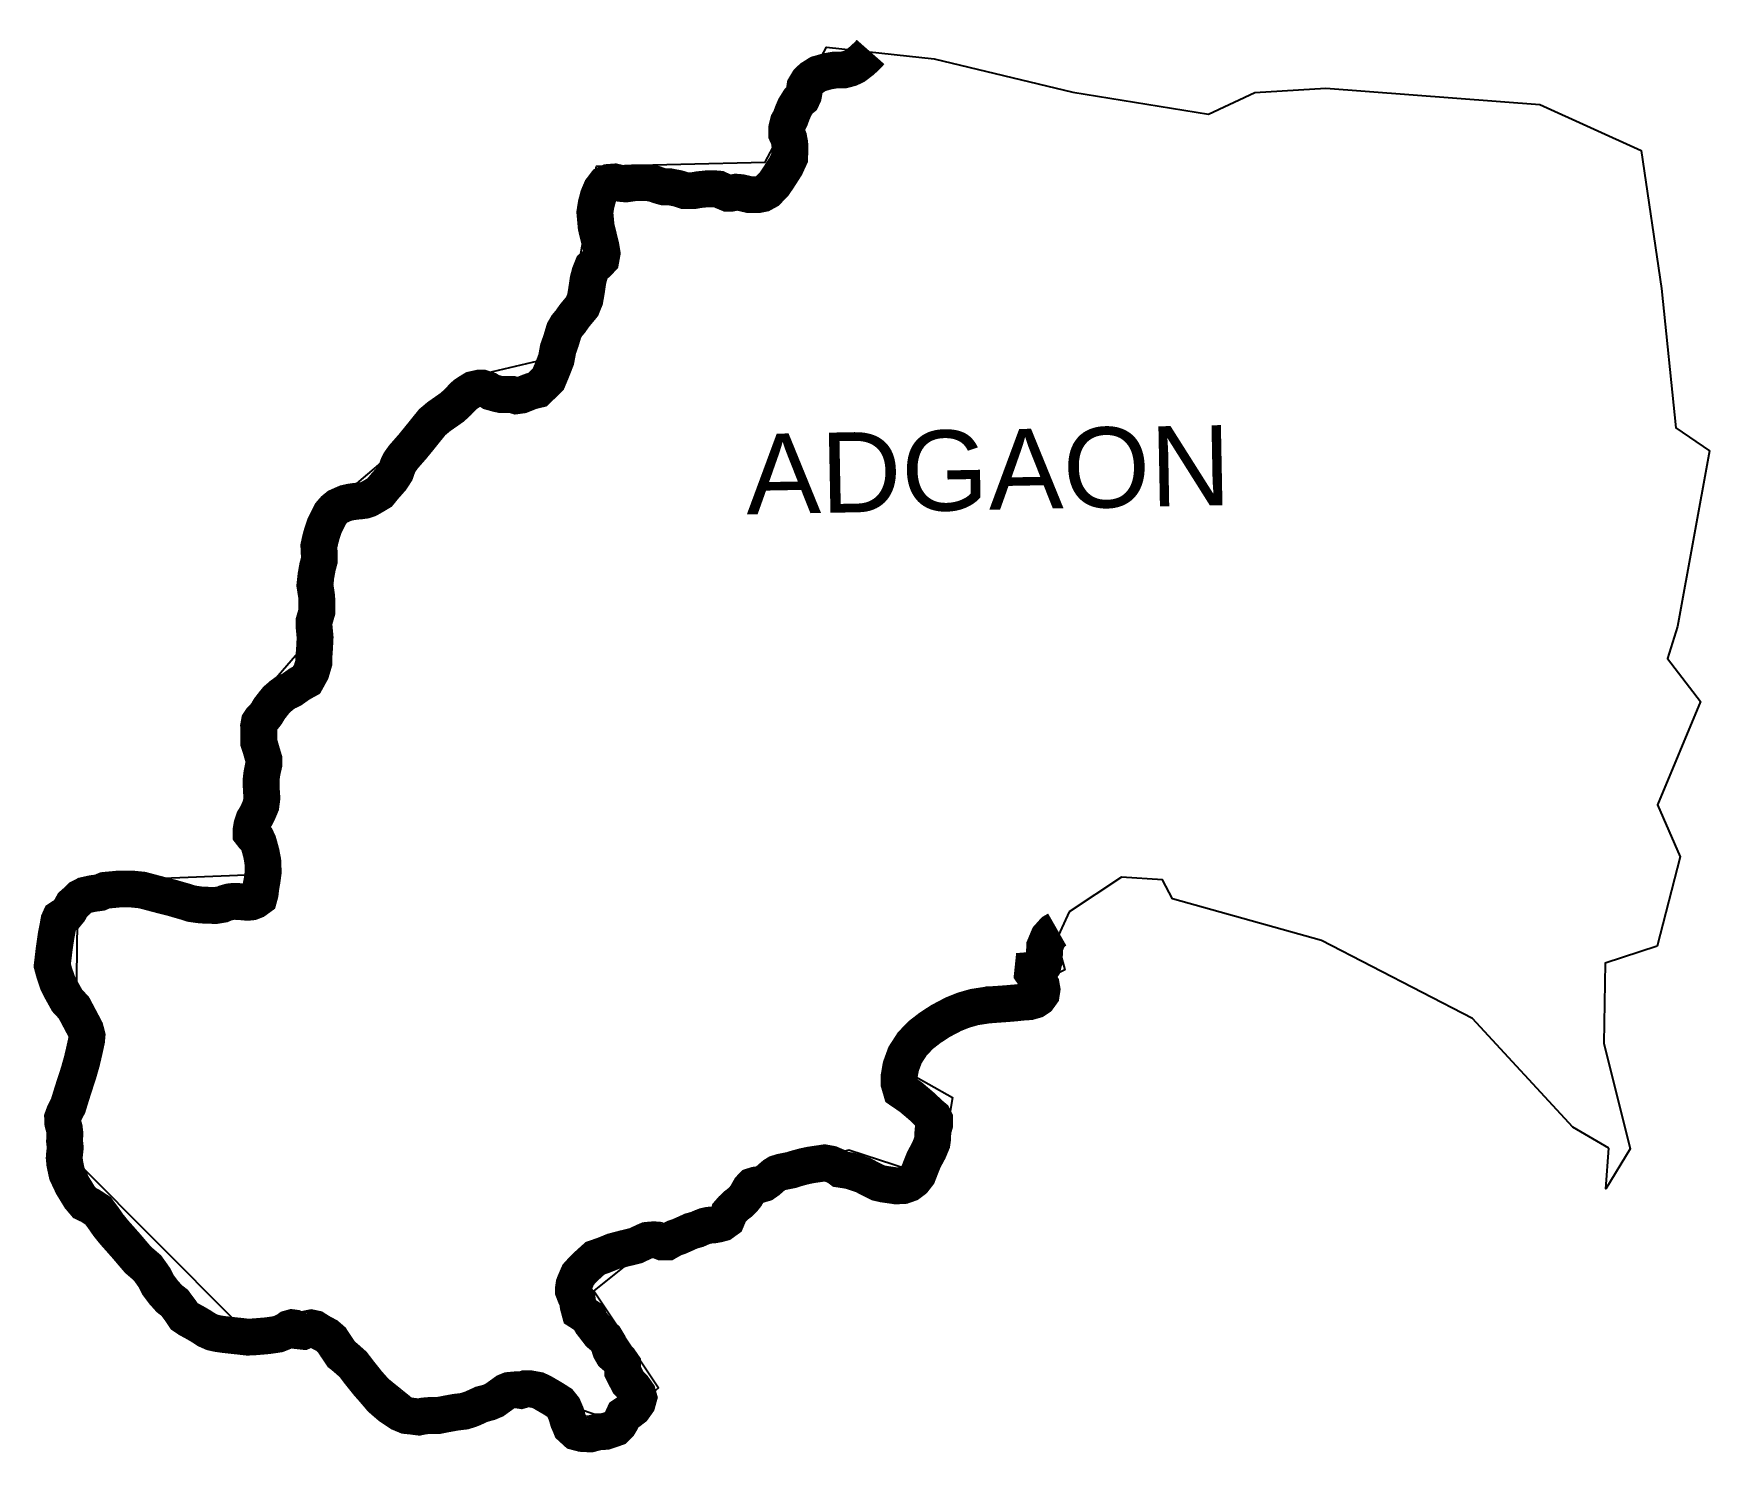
# Model space of a CAD drawing. Header units: metres. Extents: x 281236 to 283510, y 2015409 to 2017334.
import ezdxf

# ---------------------------------------------------------------- set-up
doc = ezdxf.new("R2010")
doc.units = ezdxf.units.M
for name, color, linetype in [('NATURALLY PROTECTED', 3, 'Continuous'), ('village', 4, 'Continuous'), ('VILLAGE NAME', 250, 'Continuous')]:
    doc.layers.add(name, color=color, linetype=linetype)
doc.styles.get("Standard").update_dxf_attribs({"font": 'simplex.shx'})

msp = doc.modelspace()

# ---------------------------------------------------------------- linework, layer by layer
at = {"layer": 'NATURALLY PROTECTED', "flags": 128}
msp.add_lwpolyline([(282371.8, 2017308.7, 50, 50, 0), (282368.9, 2017305.4, 50, 50, 0), (282360.6, 2017297.4, 50, 50, 0), (282350.6, 2017289.7, 50, 50, 0), (282344, 2017286.6, 50, 50, 0), (282334.9, 2017284.2, 50, 50, 0), (282323.4, 2017284.2, 50, 50, 0), (282313.7, 2017282.5, 50, 50, 0), (282300.8, 2017278.9, 50, 50, 0), (282291.9, 2017273.3, 50, 50, 0), (282286.9, 2017268.5, 50, 50, 0), (282282.7, 2017261.5, 50, 50, 0), (282281.6, 2017254.5, 50, 50, 0), (282280.7, 2017249.9, 50, 50, 0), (282278.7, 2017245.6, 50, 50, 0), (282274.2, 2017242, 50, 50, 0), (282269, 2017233.7, 50, 50, 0), (282265.4, 2017225.2, 50, 50, 0), (282262.9, 2017218.3, 50, 50, 0), (282260.1, 2017213.3, 50, 50, 0), (282257.9, 2017204.3, 50, 50, 0), (282257.9, 2017197.8, 50, 50, 0), (282260.8, 2017191.4, 50, 50, 0), (282262, 2017185, 50, 50, 0), (282262.5, 2017179.9, 50, 50, 0), (282262, 2017165.3, 50, 50, 0), (282256.8, 2017153.9, 50, 50, 0), (282247, 2017138.6, 50, 50, 0), (282241.2, 2017130, 50, 50, 0), (282231.8, 2017120.1, 50, 50, 0), (282225.1, 2017116.4, 50, 50, 0), (282218.1, 2017115, 50, 50, 0), (282208.1, 2017115, 50, 50, 0), (282195.5, 2017117.9, 50, 50, 0), (282189.1, 2017118.4, 50, 50, 0), (282182.9, 2017117.2, 50, 50, 0), (282177.7, 2017117.2, 50, 50, 0), (282171.5, 2017119.8, 50, 50, 0), (282165.4, 2017122.6, 50, 50, 0), (282159.3, 2017123.1, 50, 50, 0), (282150.7, 2017123.1, 50, 50, 0), (282138.3, 2017121.8, 50, 50, 0), (282131.1, 2017120.5, 50, 50, 0), (282119.8, 2017120.5, 50, 50, 0), (282110.6, 2017123.5, 50, 50, 0), (282099.2, 2017125.7, 50, 50, 0), (282091.1, 2017125.7, 50, 50, 0), (282084.3, 2017127.6, 50, 50, 0), (282078.3, 2017129.8, 50, 50, 0), (282069.9, 2017131.4, 50, 50, 0), (282051.7, 2017131.4, 50, 50, 0), (282039.7, 2017129.7, 50, 50, 0), (282032.8, 2017130.3, 50, 50, 0), (282024.6, 2017132.3, 50, 50, 0), (282016.8, 2017131.7, 50, 50, 0), (282011.7, 2017129.3, 50, 50, 0), (282006.2, 2017122.1, 50, 50, 0), (282002.2, 2017112.7, 50, 50, 0), (281999.3, 2017101.7, 50, 50, 0), (281997.6, 2017090.9, 50, 50, 0), (281999.4, 2017071.3, 50, 50, 0), (282005.8, 2017045.1, 50, 50, 0), (282007.4, 2017035.6, 50, 50, 0), (282005.9, 2017027.4, 50, 50, 0), (282001, 2017022.2, 50, 50, 0), (281994.1, 2017016.6, 50, 50, 0), (281990.9, 2017008.7, 50, 50, 0), (281988.4, 2016999.4, 50, 50, 0), (281986, 2016983.1, 50, 50, 0), (281984.2, 2016973, 50, 50, 0), (281980.3, 2016963.4, 50, 50, 0), (281970.2, 2016951.2, 50, 50, 0), (281964.4, 2016943, 50, 50, 0), (281959.5, 2016937.1, 50, 50, 0), (281955.8, 2016930.7, 50, 50, 0), (281951.7, 2016917, 50, 50, 0), (281947.7, 2016905.7, 50, 50, 0), (281945.1, 2016891.5, 50, 50, 0), (281940, 2016878.4, 50, 50, 0), (281934.3, 2016864.7, 50, 50, 0), (281924.8, 2016855.4, 50, 50, 0), (281919.7, 2016850.5, 50, 50, 0), (281911.4, 2016848.5, 50, 50, 0), (281906.2, 2016846.5, 50, 50, 0), (281897.6, 2016843.1, 50, 50, 0), (281890.9, 2016842.2, 50, 50, 0), (281885.2, 2016844, 50, 50, 0), (281869.8, 2016844, 50, 50, 0), (281865.6, 2016844.9, 50, 50, 0), (281856.6, 2016847.4, 50, 50, 0), (281852.5, 2016850.2, 50, 50, 0), (281845.2, 2016852.5, 50, 50, 0), (281840.5, 2016852.5, 50, 50, 0), (281832.4, 2016850.7, 50, 50, 0), (281828.4, 2016848.3, 50, 50, 0), (281821.5, 2016843.8, 50, 50, 0), (281817.1, 2016839.5, 50, 50, 0), (281811.9, 2016833.9, 50, 50, 0), (281804.1, 2016826.7, 50, 50, 0), (281797.4, 2016822, 50, 50, 0), (281785.8, 2016813.9, 50, 50, 0), (281776.9, 2016806.4, 50, 50, 0), (281770.3, 2016798.3, 50, 50, 0), (281761.8, 2016787.7, 50, 50, 0), (281750.4, 2016773.7, 50, 50, 0), (281737.8, 2016759.3, 50, 50, 0), (281732.8, 2016752.3, 50, 50, 0), (281730.4, 2016747.5, 50, 50, 0), (281727.2, 2016738.5, 50, 50, 0), (281721.3, 2016729.5, 50, 50, 0), (281711.5, 2016718.4, 50, 50, 0), (281705.5, 2016711, 50, 50, 0), (281697, 2016705.9, 50, 50, 0), (281690.4, 2016702.2, 50, 50, 0), (281685.2, 2016700.4, 50, 50, 0), (281680, 2016699.7, 50, 50, 0), (281672.6, 2016699, 50, 50, 0), (281666.3, 2016698.1, 50, 50, 0), (281659.5, 2016696.6, 50, 50, 0), (281654.3, 2016694.3, 50, 50, 0), (281648.6, 2016691.8, 50, 50, 0), (281643.7, 2016687.8, 50, 50, 0), (281638.8, 2016682.1, 50, 50, 0), (281635.3, 2016675.1, 50, 50, 0), (281630.6, 2016665.7, 50, 50, 0), (281627.3, 2016655.8, 50, 50, 0), (281624.9, 2016647, 50, 50, 0), (281623, 2016638.1, 50, 50, 0), (281623.6, 2016625.9, 50, 50, 0), (281623.6, 2016619, 50, 50, 0), (281621.2, 2016610.1, 50, 50, 0), (281619, 2016597.9, 50, 50, 0), (281617.6, 2016585, 50, 50, 0), (281619.7, 2016572.1, 50, 50, 0), (281620.2, 2016566.2, 50, 50, 0), (281620.2, 2016549, 50, 50, 0), (281618.1, 2016541.7, 50, 50, 0), (281616.4, 2016536, 50, 50, 0), (281616.4, 2016530, 50, 50, 0), (281617.9, 2016514.4, 50, 50, 0), (281617.3, 2016502.3, 50, 50, 0), (281616.1, 2016485.1, 50, 50, 0), (281616.1, 2016479.8, 50, 50, 0), (281612.6, 2016468, 50, 50, 0), (281606.2, 2016456.4, 50, 50, 0), (281602.2, 2016454.2, 50, 50, 0), (281595.8, 2016450.5, 50, 50, 0), (281586.5, 2016443.8, 50, 50, 0), (281577.7, 2016439.6, 50, 50, 0), (281572.2, 2016435.6, 50, 50, 0), (281565.5, 2016429.8, 50, 50, 0), (281561.8, 2016425.2, 50, 50, 0), (281555.8, 2016417.5, 50, 50, 0), (281552.1, 2016411.2, 50, 50, 0), (281548.8, 2016406.9, 50, 50, 0), (281544.6, 2016402.8, 50, 50, 0), (281542.2, 2016399.2, 50, 50, 0), (281541.2, 2016393.7, 50, 50, 0), (281541.5, 2016386.2, 50, 50, 0), (281541.5, 2016371.4, 50, 50, 0), (281543.6, 2016365.3, 50, 50, 0), (281546.2, 2016356.2, 50, 50, 0), (281548.5, 2016348.6, 50, 50, 0), (281548.5, 2016342.8, 50, 50, 0), (281546.9, 2016335.9, 50, 50, 0), (281545.6, 2016329.4, 50, 50, 0), (281544.6, 2016321.1, 50, 50, 0), (281544.6, 2016314.6, 50, 50, 0), (281545, 2016306.3, 50, 50, 0), (281545.7, 2016296.7, 50, 50, 0), (281544.4, 2016286.7, 50, 50, 0), (281540.1, 2016276.6, 50, 50, 0), (281537.5, 2016271.6, 50, 50, 0), (281534.7, 2016267.1, 50, 50, 0), (281532.1, 2016259.4, 50, 50, 0), (281531.1, 2016253.3, 50, 50, 0), (281531.1, 2016248.5, 50, 50, 0), (281534.2, 2016244.5, 50, 50, 0), (281538.8, 2016240.4, 50, 50, 0), (281540.9, 2016235.9, 50, 50, 0), (281542.3, 2016231, 50, 50, 0), (281544.8, 2016221.7, 50, 50, 0), (281546.9, 2016210.7, 50, 50, 0), (281547.5, 2016196.3, 50, 50, 0), (281545.9, 2016184.4, 50, 50, 0), (281544.6, 2016177.4, 50, 50, 0), (281543.3, 2016166.9, 50, 50, 0), (281541.8, 2016161.4, 50, 50, 0), (281536.3, 2016157.4, 50, 50, 0), (281531.4, 2016155.5, 50, 50, 0), (281526.1, 2016155, 50, 50, 0), (281516, 2016155.9, 50, 50, 0), (281507.8, 2016156.3, 50, 50, 0), (281501.8, 2016155.6, 50, 50, 0), (281496, 2016153.9, 50, 50, 0), (281492, 2016152.2, 50, 50, 0), (281482.5, 2016150.6, 50, 50, 0), (281463.2, 2016151.3, 50, 50, 0), (281450.2, 2016153.1, 50, 50, 0), (281441.8, 2016155.8, 50, 50, 0), (281431, 2016158.9, 50, 50, 0), (281423.4, 2016161.1, 50, 50, 0), (281412.2, 2016163.9, 50, 50, 0), (281401.5, 2016166.7, 50, 50, 0), (281383.1, 2016171.6, 50, 50, 0), (281369, 2016173, 50, 50, 0), (281352, 2016173, 50, 50, 0), (281332.8, 2016171.2, 50, 50, 0), (281325.8, 2016168.2, 50, 50, 0), (281315.7, 2016166.8, 50, 50, 0), (281305.3, 2016164.5, 50, 50, 0), (281299.2, 2016161.4, 50, 50, 0), (281295, 2016157.1, 50, 50, 0), (281288.8, 2016151.7, 50, 50, 0), (281284.5, 2016143.9, 50, 50, 0), (281280, 2016138.3, 50, 50, 0), (281275.4, 2016135.8, 50, 50, 0), (281271.8, 2016133.4, 50, 50, 0), (281270.1, 2016129.6, 50, 50, 0), (281268.9, 2016122.7, 50, 50, 0), (281266.4, 2016109.9, 50, 50, 0), (281263.7, 2016091.3, 50, 50, 0), (281261.1, 2016069.4, 50, 50, 0), (281263.9, 2016059.2, 50, 50, 0), (281268.6, 2016045.4, 50, 50, 0), (281272.6, 2016037.5, 50, 50, 0), (281281.3, 2016021.8, 50, 50, 0), (281290.5, 2016011.9, 50, 50, 0), (281300.8, 2015992.5, 50, 50, 0), (281306.2, 2015982.2, 50, 50, 0), (281308.3, 2015974, 50, 50, 0), (281307.7, 2015967.6, 50, 50, 0), (281304.7, 2015953.9, 50, 50, 0), (281301.3, 2015939.3, 50, 50, 0), (281296.9, 2015923.8, 50, 50, 0), (281289.1, 2015899.8, 50, 50, 0), (281282.6, 2015878.8, 50, 50, 0), (281277.4, 2015868.7, 50, 50, 0), (281275.2, 2015862.6, 50, 50, 0), (281275.5, 2015855.4, 50, 50, 0), (281277.5, 2015848, 50, 50, 0), (281278.3, 2015841.2, 50, 50, 0), (281277.8, 2015830.9, 50, 50, 0), (281278.8, 2015822, 50, 50, 0), (281277.9, 2015814.6, 50, 50, 0), (281277.4, 2015808.1, 50, 50, 0), (281278.1, 2015800.6, 50, 50, 0), (281281, 2015787, 50, 50, 0), (281288.3, 2015771.4, 50, 50, 0), (281298.5, 2015754.7, 50, 50, 0), (281305.1, 2015746.9, 50, 50, 0), (281312.7, 2015743.3, 50, 50, 0), (281323.2, 2015736.5, 50, 50, 0), (281330.3, 2015727, 50, 50, 0), (281337.3, 2015716.9, 50, 50, 0), (281345.1, 2015707.3, 50, 50, 0), (281361.1, 2015689.2, 50, 50, 0), (281377.6, 2015669.9, 50, 50, 0), (281390.4, 2015658.9, 50, 50, 0), (281399.7, 2015645.8, 50, 50, 0), (281404.9, 2015635.6, 50, 50, 0), (281412.1, 2015626, 50, 50, 0), (281419.9, 2015617.3, 50, 50, 0), (281427.2, 2015611.6, 50, 50, 0), (281435.5, 2015600.5, 50, 50, 0), (281440.3, 2015593.3, 50, 50, 0), (281446.4, 2015589.2, 50, 50, 0), (281453.2, 2015585.6, 50, 50, 0), (281462.1, 2015580.5, 50, 50, 0), (281470.9, 2015574.8, 50, 50, 0), (281478.5, 2015571.4, 50, 50, 0), (281485.7, 2015569.8, 50, 50, 0), (281493.8, 2015568.6, 50, 50, 0), (281504.6, 2015567.4, 50, 50, 0), (281515.8, 2015566.2, 50, 50, 0), (281526.3, 2015565, 50, 50, 0), (281535.3, 2015565.4, 50, 50, 0), (281553.1, 2015566.9, 50, 50, 0), (281560.2, 2015567.9, 50, 50, 0), (281567.4, 2015569, 50, 50, 0), (281574, 2015571.6, 50, 50, 0), (281579.9, 2015574.6, 50, 50, 0), (281582.7, 2015576.7, 50, 50, 0), (281586.6, 2015577.8, 50, 50, 0), (281589.6, 2015577.4, 50, 50, 0), (281593.9, 2015575.4, 50, 50, 0), (281596.4, 2015573.5, 50, 50, 0), (281601.9, 2015572.9, 50, 50, 0), (281605.8, 2015574.6, 50, 50, 0), (281609, 2015576.8, 50, 50, 0), (281612.5, 2015577.5, 50, 50, 0), (281617.7, 2015576.4, 50, 50, 0), (281623.8, 2015572.4, 50, 50, 0), (281633.9, 2015567, 50, 50, 0), (281640.3, 2015561.5, 50, 50, 0), (281646.5, 2015552.1, 50, 50, 0), (281653.6, 2015541.6, 50, 50, 0), (281655.7, 2015540, 50, 50, 0), (281660.1, 2015536.3, 50, 50, 0), (281669.5, 2015528, 50, 50, 0), (281677.4, 2015517.6, 50, 50, 0), (281689.1, 2015502.9, 50, 50, 0), (281697.3, 2015493.6, 50, 50, 0), (281707.5, 2015481.6, 50, 50, 0), (281719.3, 2015471.4, 50, 50, 0), (281733, 2015462.2, 50, 50, 0), (281741.6, 2015458.6, 50, 50, 0), (281749.4, 2015457.8, 50, 50, 0), (281758.6, 2015456.6, 50, 50, 0), (281765.2, 2015458, 50, 50, 0), (281772.4, 2015458.6, 50, 50, 0), (281784.8, 2015458.6, 50, 50, 0), (281795.5, 2015460.7, 50, 50, 0), (281808.7, 2015463.1, 50, 50, 0), (281820.4, 2015464.5, 50, 50, 0), (281828.9, 2015467.2, 50, 50, 0), (281833.9, 2015469.3, 50, 50, 0), (281844.1, 2015474, 50, 50, 0), (281853.9, 2015476.5, 50, 50, 0), (281861.2, 2015479.6, 50, 50, 0), (281861.2, 2015479.6, 50, 50, 0), (281865.3, 2015482.6, 50, 50, 0), (281876.7, 2015490.8, 50, 50, 0), (281881.3, 2015492.7, 50, 50, 0), (281889.2, 2015493.4, 50, 50, 0), (281892.8, 2015493.4, 50, 50, 0), (281897.1, 2015492.7, 50, 50, 0), (281900.6, 2015493.7, 50, 50, 0), (281903.6, 2015494.9, 50, 50, 0), (281909.6, 2015494.9, 50, 50, 0), (281920, 2015493, 50, 50, 0), (281926.7, 2015489.8, 50, 50, 0), (281933.6, 2015485.8, 50, 50, 0), (281941.1, 2015481.4, 50, 50, 0), (281950, 2015475.7, 50, 50, 0), (281954.9, 2015469.6, 50, 50, 0), (281958.8, 2015460.5, 50, 50, 0), (281961.4, 2015451.5, 50, 50, 0), (281964.4, 2015444.7, 50, 50, 0), (281965.1, 2015442.9, 50, 50, 0), (281972.2, 2015436.4, 50, 50, 0), (281980.2, 2015434.3, 50, 50, 0), (281991.4, 2015433.7, 50, 50, 0), (282002.3, 2015436.6, 50, 50, 0), (282011.8, 2015437.1, 50, 50, 0), (282025.4, 2015441.7, 50, 50, 0), (282030.7, 2015447, 50, 50, 0), (282033.2, 2015451.2, 50, 50, 0), (282037, 2015459.4, 50, 50, 0), (282044, 2015464.1, 50, 50, 0), (282049.9, 2015468.6, 50, 50, 0), (282055.3, 2015476.2, 50, 50, 0), (282057.2, 2015483.1, 50, 50, 0), (282055.8, 2015488.2, 50, 50, 0), (282049.6, 2015497, 50, 50, 0), (282042.9, 2015503.6, 50, 50, 0), (282035.3, 2015518.6, 50, 50, 0), (282035.3, 2015527.9, 50, 50, 0), (282031.2, 2015533.8, 50, 50, 0), (282027.8, 2015536.9, 50, 50, 0), (282022, 2015541.9, 50, 50, 0), (282018.8, 2015547.5, 50, 50, 0), (282016.2, 2015555.9, 50, 50, 0), (282011.7, 2015563.4, 50, 50, 0), (282003.9, 2015569.8, 50, 50, 0), (281993.5, 2015583.3, 50, 50, 0), (281993, 2015583.9, 50, 50, 0), (281988.5, 2015592.3, 50, 50, 0), (281977.1, 2015599.6, 50, 50, 0), (281974.9, 2015607.8, 50, 50, 0), (281973.7, 2015616.2, 50, 50, 0), (281970.9, 2015621.6, 50, 50, 0), (281968.7, 2015627.3, 50, 50, 0), (281968.7, 2015631.9, 50, 50, 0), (281969.3, 2015636.2, 50, 50, 0), (281970.7, 2015639.8, 50, 50, 0), (281975, 2015649.7, 50, 50, 0), (281982, 2015657.4, 50, 50, 0), (281987.4, 2015662.5, 50, 50, 0), (281998, 2015672.1, 50, 50, 0), (282009.5, 2015676.1, 50, 50, 0), (282022.6, 2015681.4, 50, 50, 0), (282037, 2015685.2, 50, 50, 0), (282053.1, 2015689.1, 50, 50, 0), (282065.3, 2015694.9, 50, 50, 0), (282068.6, 2015696.3, 50, 50, 0), (282072.5, 2015696.7, 50, 50, 0), (282077.6, 2015697.1, 50, 50, 0), (282082.6, 2015696.7, 50, 50, 0), (282088.9, 2015694.2, 50, 50, 0), (282096, 2015694.2, 50, 50, 0), (282099.4, 2015696.2, 50, 50, 0), (282106.1, 2015699.7, 50, 50, 0), (282112.2, 2015701.7, 50, 50, 0), (282117.8, 2015704.2, 50, 50, 0), (282128.4, 2015709, 50, 50, 0), (282136.5, 2015711.2, 50, 50, 0), (282141.6, 2015713.5, 50, 50, 0), (282147.2, 2015715.7, 50, 50, 0), (282152.2, 2015716.8, 50, 50, 0), (282158.2, 2015717.2, 50, 50, 0), (282164.8, 2015718.4, 50, 50, 0), (282170.4, 2015719.9, 50, 50, 0), (282176.5, 2015724.3, 50, 50, 0), (282178.5, 2015729.1, 50, 50, 0), (282179.7, 2015733.7, 50, 50, 0), (282183.9, 2015738.5, 50, 50, 0), (282189.2, 2015743.6, 50, 50, 0), (282194.8, 2015747.9, 50, 50, 0), (282199.7, 2015752.9, 50, 50, 0), (282202.9, 2015756.9, 50, 50, 0), (282205.9, 2015762.4, 50, 50, 0), (282208.2, 2015766.4, 50, 50, 0), (282211.6, 2015769.9, 50, 50, 0), (282216.4, 2015771.4, 50, 50, 0), (282221.9, 2015772.1, 50, 50, 0), (282227.1, 2015773.6, 50, 50, 0), (282232.5, 2015777.4, 50, 50, 0), (282237.6, 2015781.9, 50, 50, 0), (282241.3, 2015785, 50, 50, 0), (282244.9, 2015787.2, 50, 50, 0), (282250.6, 2015789, 50, 50, 0), (282257.5, 2015790.4, 50, 50, 0), (282264.4, 2015791.7, 50, 50, 0), (282270.7, 2015793.8, 50, 50, 0), (282281.4, 2015796.7, 50, 50, 0), (282290.4, 2015798.6, 50, 50, 0), (282302.1, 2015800.3, 50, 50, 0), (282309.3, 2015801.4, 50, 50, 0), (282317.6, 2015799.9, 50, 50, 0), (282326.5, 2015796.1, 50, 50, 0), (282330.8, 2015792.8, 50, 50, 0), (282338.8, 2015791.6, 50, 50, 0), (282344.3, 2015790.6, 50, 50, 0), (282351.7, 2015788.2, 50, 50, 0), (282362.1, 2015784.6, 50, 50, 0), (282373.7, 2015778.5, 50, 50, 0), (282382.4, 2015774.3, 50, 50, 0), (282389.5, 2015772.7, 50, 50, 0), (282398, 2015771.5, 50, 50, 0), (282406.7, 2015770.2, 50, 50, 0), (282416.4, 2015770.7, 50, 50, 0), (282424, 2015773.4, 50, 50, 0), (282430.3, 2015778.1, 50, 50, 0), (282436.2, 2015785.7, 50, 50, 0), (282439.7, 2015794.7, 50, 50, 0), (282444, 2015805.5, 50, 50, 0), (282450.9, 2015818.4, 50, 50, 0), (282455.2, 2015828.7, 50, 50, 0), (282456.2, 2015835.7, 50, 50, 0), (282456.2, 2015840.4, 50, 50, 0), (282456.8, 2015846.8, 50, 50, 0), (282458.9, 2015854, 50, 50, 0), (282458.9, 2015859.9, 50, 50, 0), (282457, 2015863.7, 50, 50, 0), (282452.9, 2015867.1, 50, 50, 0), (282441.9, 2015877.6, 50, 50, 0), (282426.6, 2015890.6, 50, 50, 0), (282413.4, 2015899.6, 50, 50, 0), (282410.5, 2015909.5, 50, 50, 0), (282410.7, 2015919.4, 50, 50, 0), (282412.9, 2015932.1, 50, 50, 0), (282418.6, 2015947.7, 50, 50, 0), (282428.5, 2015963, 50, 50, 0), (282440.2, 2015975.1, 50, 50, 0), (282452.5, 2015984.6, 50, 50, 0), (282466.9, 2015994, 50, 50, 0), (282484.2, 2016003.1, 50, 50, 0), (282498.2, 2016008.7, 50, 50, 0), (282512.5, 2016012.8, 50, 50, 0), (282530.7, 2016015.6, 50, 50, 0), (282544.4, 2016016.6, 50, 50, 0), (282555.7, 2016017.4, 50, 50, 0), (282567.5, 2016018.4, 50, 50, 0), (282580.2, 2016019.7, 50, 50, 0), (282587.3, 2016020.1, 50, 50, 0), (282594.9, 2016022.3, 50, 50, 0), (282599.7, 2016025.5, 50, 50, 0), (282603.6, 2016030.9, 50, 50, 0), (282604.5, 2016036.7, 50, 50, 0), (282603.6, 2016041.8, 50, 50, 0), (282599.4, 2016048.6, 50, 50, 0), (282595, 2016054.1, 50, 50, 0), (282591.7, 2016059, 50, 50, 0), (282592.1, 2016062.8, 50, 50, 0), (282601.8, 2016063.6, 50, 50, 0), (282605.7, 2016068.8, 50, 50, 0), (282607.6, 2016076.1, 50, 50, 0), (282608.1, 2016095, 50, 50, 0), (282613.3, 2016107.4, 50, 50, 0), (282620.3, 2016115.2, 50, 50, 0), (282625.2, 2016118, 0, 0, 0)], format="xyseb", dxfattribs=at)
at = {"layer": 'village'}
msp.add_polyline3d([(283373.8, 2015821.4, 0), (283324.8, 2015849.9, 0), (283188.8, 2015997.5, 0), (282983.8, 2016103.1, 0), (282781.7, 2016159.6, 0), (282768, 2016185.3, 0), (282712.4, 2016189.1, 0), (282641.3, 2016142, 0), (282624, 2016104.4, 0), (282635.7, 2016063.4, 0), (282593.3, 2016042.4, 0), (282528.4, 2016039.5, 0), (282485.5, 2015999.6, 0), (282456.9, 2016008.5, 0), (282409.9, 2015954.5, 0), (282418.8, 2015926.5, 0), (282483.2, 2015890.3, 0), (282474.5, 2015839.2, 0), (282424.4, 2015792.1, 0), (282342.4, 2015818.6, 0), (282270.2, 2015797.9, 0), (282207, 2015747.3, 0), (282073.8, 2015690, 0), (281996.1, 2015628, 0), (282083.8, 2015496.1, 0), (282030.2, 2015448.9, 0), (281930.6, 2015483.1, 0), (281771.9, 2015463.4, 0), (281635.7, 2015573, 0), (281509.5, 2015587.3, 0), (281297.8, 2015799.5, 0), (281292.9, 2015902.5, 0), (281295.2, 2016129.5, 0), (281355.9, 2016185.4, 0), (281523.9, 2016192.2, 0), (281562.1, 2016456, 0), (281626.5, 2016530.5, 0), (281650.6, 2016703, 0), (281851.5, 2016873.3, 0), (281936.2, 2016893.2, 0), (281951.8, 2016886.2, 0), (281999.9, 2017153.9, 0), (282228.8, 2017159.3, 0), (282311.9, 2017315.3, 0), (282458.2, 2017299.2, 0), (282646.3, 2017254.2, 0), (282830.4, 2017224.3, 0), (282893.4, 2017253.6, 0), (282989.8, 2017259.8, 0), (283280, 2017237.3, 0), (283417.6, 2017174.8, 0), (283445.2, 2016987.6, 0), (283464.9, 2016798.9, 0), (283510.5, 2016767.5, 0), (283466.9, 2016529.2, 0), (283453.3, 2016485.8, 0), (283498.2, 2016427.4, 0), (283439.8, 2016287.3, 0), (283470.9, 2016216.8, 0), (283439.5, 2016095.3, 0), (283369, 2016072.4, 0), (283367.3, 2015964, 0), (283402.6, 2015820.7, 0), (283369.6, 2015766.1, 0)], close=True, dxfattribs=at)

# ---------------------------------------------------------------- texts
at = {"layer": 'VILLAGE NAME', "insert": (282201.5, 2016790), "char_height": 108.748, "attachment_point": 1, "rotation": 1.1028}
msp.add_mtext_dynamic_manual_height_columns('{\\fArial|b0|i0|c0|p34;ADGAON}', width=726.929, gutter_width=543.7, heights=[0], dxfattribs=at)

doc.saveas('drawing.dxf')
